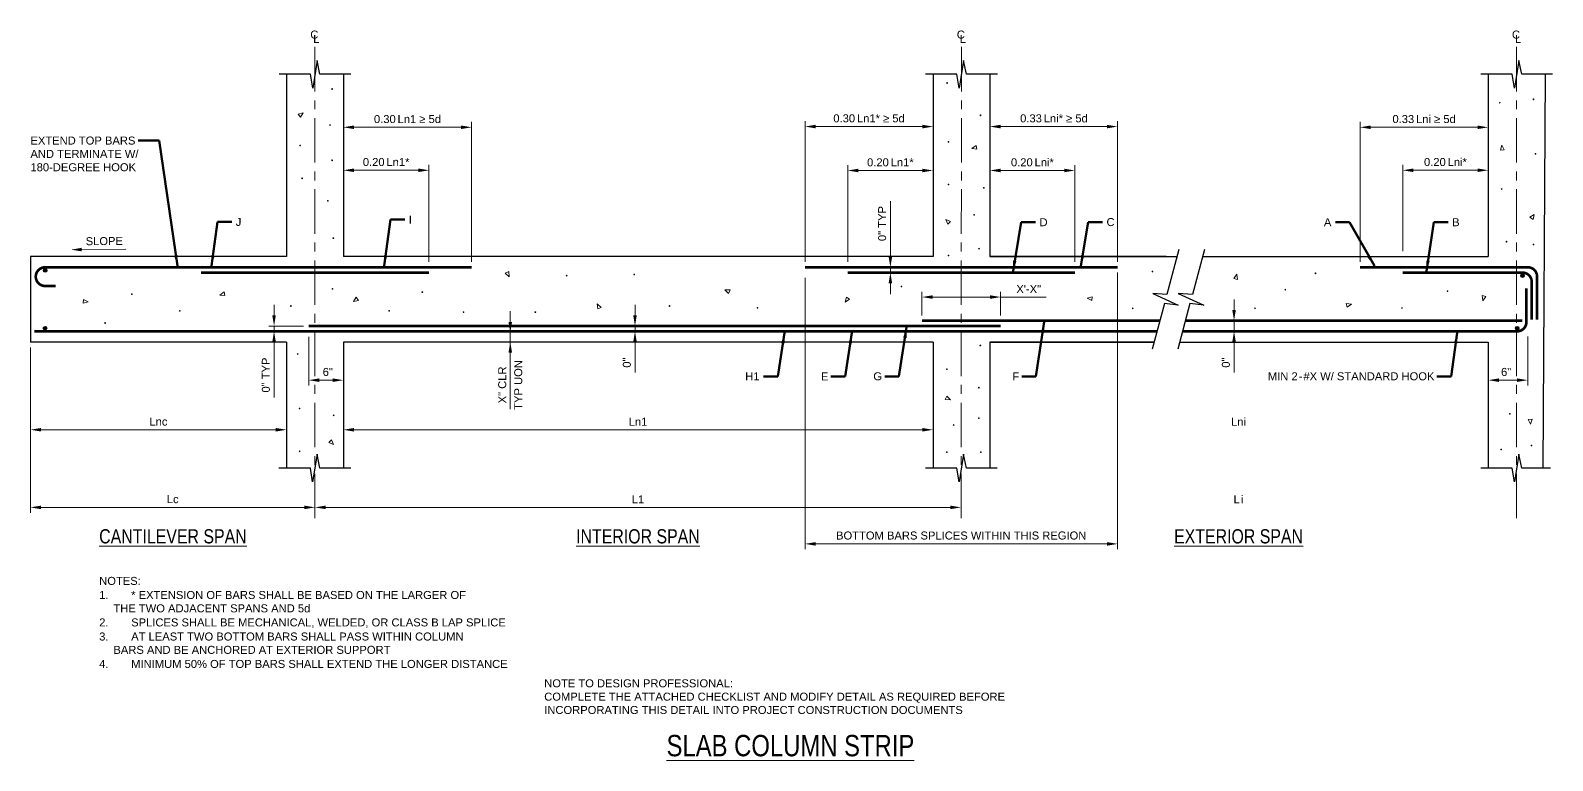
# Model space of a CAD drawing. Header units: inches. Extents: x 442 to 656, y 549 to 651.
import ezdxf

# ---------------------------------------------------------------- set-up
doc = ezdxf.new("R2010")
doc.units = ezdxf.units.IN
doc.header["$LTSCALE"] = 5
doc.header["$MEASUREMENT"] = 0
doc.linetypes.add('CENTER', pattern=[2, 1.25, -0.25, 0.25, -0.25])
doc.linetypes.add('HIDDEN', pattern=[0.375, 0.25, -0.125])
for name, color, linetype, lineweight in [('S-ANNO-DIMS', 1, 'Continuous', 20), ('S-ANNO-TEXT', 7, 'Continuous', 20), ('S-DELT-PATT', 7, 'Continuous', 15), ('S-DETL', 3, 'Continuous', 30), ('S-GRID', 9, 'CENTER', 20)]:
    doc.layers.add(name, color=color, linetype=linetype, lineweight=lineweight)
doc.styles.add('Romans', font='arial.ttf')
doc.dimstyles.get("Standard").update_dxf_attribs({"dimtxt": 0.18, "dimasz": 0.18, "dimexe": 0.18, "dimexo": 0.0625, "dimgap": 0.09, "dimtad": 0, "dimtih": 1, "dimtoh": 1, "dimdec": 4, "dimzin": 0, "dimdsep": 46, "dimtxsty": 'Standard', "dimcen": 0.09, "dimadec": 0, "dimazin": 0, "dimtfac": 1, "dimtdec": 4, "dimtofl": 0, "dimtmove": 0, "dimatfit": 3, "dimfxl": 1, "dimtolj": 1, "dimtzin": 0, "dimarcsym": 0})

# ---------------------------------------------------------------- blocks, each defined once
blk = doc.blocks.new('*D0')
at = {"layer": 'Defpoints', "color": 0, "transparency": 16777216}
for p in [(485.76, 637.53), (485.76, 637.53), (503.79, 617.85)]:
    blk.add_point(p, dxfattribs=at)
at = {"layer": 'S-ANNO-DIMS', "transparency": 16777216}
for p, q in [((503.79, 618.6), (503.79, 638.28)), ((502.29, 637.53), (487.26, 637.53))]:
    blk.add_line(p, q, dxfattribs=at)
for points in [[(487.26, 637.78), (487.26, 637.28), (485.76, 637.53)], [(502.29, 637.78), (502.29, 637.28), (503.79, 637.53)]]:
    blk.add_solid(points, dxfattribs=at)
at = {"layer": 'S-ANNO-DIMS', "transparency": 16777216, "insert": (494.77, 638.68), "char_height": 1.125, "attachment_point": 5, "style": 'Romans'}
blk.add_mtext('\\A1;0.3{\\T1.3;0}Ln1 ≥ 5d', dxfattribs=at)
blk = doc.blocks.new('*D1')
at = {"layer": 'Defpoints', "color": 0, "transparency": 16777216}
for p in [(485.76, 631.49), (485.76, 631.49), (497.79, 617.85)]:
    blk.add_point(p, dxfattribs=at)
at = {"layer": 'S-ANNO-DIMS', "transparency": 16777216}
for p, q in [((496.29, 631.49), (487.26, 631.49)), ((497.79, 618.6), (497.79, 632.24))]:
    blk.add_line(p, q, dxfattribs=at)
for points in [[(487.26, 631.74), (487.26, 631.24), (485.76, 631.49)], [(496.29, 631.74), (496.29, 631.24), (497.79, 631.49)]]:
    blk.add_solid(points, dxfattribs=at)
at = {"layer": 'S-ANNO-DIMS', "transparency": 16777216, "insert": (491.77, 632.64), "char_height": 1.125, "attachment_point": 5, "style": 'Romans'}
blk.add_mtext('\\A1;0.2{\\T1.3;0}Ln1*          ', dxfattribs=at)
blk = doc.blocks.new('*D2')
at = {"layer": 'Defpoints', "color": 0, "transparency": 16777216}
for p in [(567.1, 613.67), (567.1, 610.35), (578.16, 610.35)]:
    blk.add_point(p, dxfattribs=at)
at = {"layer": 'S-ANNO-DIMS', "transparency": 16777216}
for p, q in [((567.1, 611.1), (567.1, 614.42)), ((578.16, 611.1), (578.16, 614.42)), ((568.6, 613.67), (576.66, 613.67)), ((578.16, 613.67), (584.55, 613.67))]:
    blk.add_line(p, q, dxfattribs=at)
for points in [[(568.6, 613.92), (568.6, 613.42), (567.1, 613.67)], [(576.66, 613.92), (576.66, 613.42), (578.16, 613.67)]]:
    blk.add_solid(points, dxfattribs=at)
at = {"layer": 'S-ANNO-DIMS', "transparency": 16777216, "insert": (582.11, 614.8), "char_height": 1.125, "attachment_point": 5, "style": 'Romans'}
blk.add_mtext('\\A1;X\'-X"', dxfattribs=at)
blk = doc.blocks.new('*D3')
at = {"layer": 'Defpoints', "color": 0, "transparency": 16777216}
for p in [(481.76, 589.73), (481.76, 584.11), (572.61, 582.1)]:
    blk.add_point(p, dxfattribs=at)
at = {"layer": 'S-ANNO-DIMS', "transparency": 16777216}
blk.add_line((571.11, 584.11), (483.26, 584.11), dxfattribs=at)
for points in [[(483.26, 584.36), (483.26, 583.86), (481.76, 584.11)], [(571.11, 584.36), (571.11, 583.86), (572.61, 584.11)]]:
    blk.add_solid(points, dxfattribs=at)
at = {"layer": 'S-ANNO-DIMS', "transparency": 16777216, "insert": (527.18, 585.24), "char_height": 1.125, "attachment_point": 5, "style": 'Romans'}
blk.add_mtext('\\A1;L1', dxfattribs=at)
blk = doc.blocks.new('*D4')
at = {"layer": 'Defpoints', "color": 0, "transparency": 16777216}
for p in [(550.66, 637.63), (568.66, 637.63), (550.66, 617.85)]:
    blk.add_point(p, dxfattribs=at)
at = {"layer": 'S-ANNO-DIMS', "transparency": 16777216}
for p, q in [((550.66, 618.6), (550.66, 638.38)), ((567.16, 637.63), (552.16, 637.63))]:
    blk.add_line(p, q, dxfattribs=at)
for points in [[(552.16, 637.88), (552.16, 637.38), (550.66, 637.63)], [(567.16, 637.88), (567.16, 637.38), (568.66, 637.63)]]:
    blk.add_solid(points, dxfattribs=at)
at = {"layer": 'S-ANNO-DIMS', "transparency": 16777216, "insert": (559.66, 638.78), "char_height": 1.125, "attachment_point": 5, "style": 'Romans'}
blk.add_mtext('\\A1;0.3{\\T1.3;0}Ln1* ≥ 5d', dxfattribs=at)
blk = doc.blocks.new('*D5')
at = {"layer": 'Defpoints', "color": 0, "transparency": 16777216}
for p in [(556.66, 631.46), (568.66, 631.46), (556.66, 617.85)]:
    blk.add_point(p, dxfattribs=at)
at = {"layer": 'S-ANNO-DIMS', "transparency": 16777216}
for p, q in [((556.66, 618.6), (556.66, 632.21)), ((567.16, 631.46), (558.16, 631.46))]:
    blk.add_line(p, q, dxfattribs=at)
for points in [[(558.16, 631.71), (558.16, 631.21), (556.66, 631.46)], [(567.16, 631.71), (567.16, 631.21), (568.66, 631.46)]]:
    blk.add_solid(points, dxfattribs=at)
at = {"layer": 'S-ANNO-DIMS', "transparency": 16777216, "insert": (562.66, 632.6), "char_height": 1.125, "attachment_point": 5, "style": 'Romans'}
blk.add_mtext('\\A1;0.2{\\T1.3;0}Ln1*                          ', dxfattribs=at)
blk = doc.blocks.new('*D6')
at = {"layer": 'Defpoints', "color": 0, "transparency": 16777216}
for p in [(576.66, 637.63), (576.66, 637.63), (594.61, 617.85)]:
    blk.add_point(p, dxfattribs=at)
at = {"layer": 'S-ANNO-DIMS', "transparency": 16777216}
for p, q in [((594.61, 618.6), (594.61, 638.38)), ((593.11, 637.63), (578.16, 637.63))]:
    blk.add_line(p, q, dxfattribs=at)
for points in [[(578.16, 637.88), (578.16, 637.38), (576.66, 637.63)], [(593.11, 637.88), (593.11, 637.38), (594.61, 637.63)]]:
    blk.add_solid(points, dxfattribs=at)
at = {"layer": 'S-ANNO-DIMS', "transparency": 16777216, "insert": (585.66, 638.78), "char_height": 1.125, "attachment_point": 5, "style": 'Romans'}
blk.add_mtext('\\A1;0.3{\\T1.3;3}Lni* ≥ 5d', dxfattribs=at)
blk = doc.blocks.new('*D7')
at = {"layer": 'Defpoints', "color": 0, "transparency": 16777216}
for p in [(576.66, 631.46), (576.66, 619.35), (588.61, 617.85)]:
    blk.add_point(p, dxfattribs=at)
at = {"layer": 'S-ANNO-DIMS', "transparency": 16777216}
for p, q in [((587.11, 631.46), (578.16, 631.46)), ((588.61, 618.6), (588.61, 632.21))]:
    blk.add_line(p, q, dxfattribs=at)
for points in [[(578.16, 631.71), (578.16, 631.21), (576.66, 631.46)], [(587.11, 631.71), (587.11, 631.21), (588.61, 631.46)]]:
    blk.add_solid(points, dxfattribs=at)
at = {"layer": 'S-ANNO-DIMS', "transparency": 16777216, "insert": (582.63, 632.6), "char_height": 1.125, "attachment_point": 5, "style": 'Romans'}
blk.add_mtext('\\A1;0.2{\\T1.3;0}Lni*                ', dxfattribs=at)
blk = doc.blocks.new('*D8')
at = {"layer": 'Defpoints', "color": 0, "transparency": 16777216}
for p in [(550.66, 617.1), (594.61, 617.85), (550.66, 578.98)]:
    blk.add_point(p, dxfattribs=at)
at = {"layer": 'S-ANNO-DIMS', "transparency": 16777216}
for p, q in [((550.66, 616.35), (550.66, 578.23)), ((594.61, 617.1), (594.61, 578.23)), ((593.11, 578.98), (552.16, 578.98))]:
    blk.add_line(p, q, dxfattribs=at)
for points in [[(552.16, 579.23), (552.16, 578.73), (550.66, 578.98)], [(593.11, 579.23), (593.11, 578.73), (594.61, 578.98)]]:
    blk.add_solid(points, dxfattribs=at)
at = {"layer": 'S-ANNO-DIMS', "transparency": 16777216, "insert": (572.62, 580.15), "char_height": 1.125, "attachment_point": 5, "style": 'Romans'}
blk.add_mtext('\\A1;BOTTOM BARS SPLICES WITHIN THIS REGION    ', dxfattribs=at)
blk = doc.blocks.new('*D9')
at = {"layer": 'Defpoints', "color": 0, "transparency": 16777216}
for p in [(480.88, 608.85), (480.88, 601.99), (485.76, 600.54)]:
    blk.add_point(p, dxfattribs=at)
at = {"layer": 'S-ANNO-DIMS', "transparency": 16777216}
for p, q in [((480.88, 608.1), (480.88, 601.24)), ((484.26, 601.99), (482.38, 601.99)), ((485.76, 601.29), (485.76, 602.74))]:
    blk.add_line(p, q, dxfattribs=at)
for points in [[(482.38, 602.24), (482.38, 601.74), (480.88, 601.99)], [(484.26, 602.24), (484.26, 601.74), (485.76, 601.99)]]:
    blk.add_solid(points, dxfattribs=at)
at = {"layer": 'S-ANNO-DIMS', "transparency": 16777216, "insert": (483.57, 603.14), "char_height": 1.125, "attachment_point": 5, "style": 'Romans'}
blk.add_mtext('\\A1;6"    ', dxfattribs=at)
blk = doc.blocks.new('*D10')
at = {"layer": 'Defpoints', "color": 0, "transparency": 16777216}
for p in [(550.66, 617.85), (556.66, 617.1), (562.66, 617.85)]:
    blk.add_point(p, dxfattribs=at)
at = {"layer": 'S-ANNO-DIMS', "transparency": 16777216}
for p, q in [((562.66, 619.35), (562.66, 627.14)), ((551.41, 617.85), (563.41, 617.85)), ((557.41, 617.1), (563.41, 617.1)), ((562.66, 617.1), (562.66, 617.85)), ((562.66, 615.6), (562.66, 614.1))]:
    blk.add_line(p, q, dxfattribs=at)
for points in [[(562.41, 619.35), (562.91, 619.35), (562.66, 617.85)], [(562.41, 615.6), (562.91, 615.6), (562.66, 617.1)]]:
    blk.add_solid(points, dxfattribs=at)
at = {"layer": 'S-ANNO-DIMS', "transparency": 16777216, "insert": (561.51, 624), "char_height": 1.125, "attachment_point": 5, "rotation": 90, "style": 'Romans'}
blk.add_mtext('\\A1;0" TYP', dxfattribs=at)
blk = doc.blocks.new('*D11')
at = {"layer": 'Defpoints', "color": 0, "transparency": 16777216}
for p in [(476.01, 609.6), (480.88, 609.6), (486.88, 608.85)]:
    blk.add_point(p, dxfattribs=at)
at = {"layer": 'S-ANNO-DIMS', "transparency": 16777216}
for p, q in [((476.01, 611.1), (476.01, 612.6)), ((480.13, 609.6), (475.26, 609.6)), ((486.13, 608.85), (475.26, 608.85)), ((476.01, 609.6), (476.01, 608.85)), ((476.01, 607.35), (476.01, 599.56))]:
    blk.add_line(p, q, dxfattribs=at)
for points in [[(475.76, 611.1), (476.26, 611.1), (476.01, 609.6)], [(475.76, 607.35), (476.26, 607.35), (476.01, 608.85)]]:
    blk.add_solid(points, dxfattribs=at)
at = {"layer": 'S-ANNO-DIMS', "transparency": 16777216, "insert": (474.86, 602.71), "char_height": 1.125, "attachment_point": 5, "rotation": 90, "style": 'Romans'}
blk.add_mtext('\\A1;0" TYP', dxfattribs=at)
blk = doc.blocks.new('*D12')
at = {"layer": 'Defpoints', "color": 0, "transparency": 16777216}
for p in [(646.71, 637.53), (646.71, 637.53), (628.69, 617.85)]:
    blk.add_point(p, dxfattribs=at)
at = {"layer": 'S-ANNO-DIMS', "transparency": 16777216}
for p, q in [((628.69, 618.6), (628.69, 638.28)), ((630.19, 637.53), (645.21, 637.53))]:
    blk.add_line(p, q, dxfattribs=at)
for points in [[(630.19, 637.78), (630.19, 637.28), (628.69, 637.53)], [(645.21, 637.78), (645.21, 637.28), (646.71, 637.53)]]:
    blk.add_solid(points, dxfattribs=at)
at = {"layer": 'S-ANNO-DIMS', "transparency": 16777216, "insert": (637.7, 638.68), "char_height": 1.125, "attachment_point": 5, "style": 'Romans'}
blk.add_mtext('\\A1;0.3{\\T1.3;3}Lni ≥ 5d', dxfattribs=at)
blk = doc.blocks.new('*D13')
at = {"layer": 'Defpoints', "color": 0, "transparency": 16777216}
for p in [(646.71, 631.49), (646.71, 631.49), (634.69, 619.35)]:
    blk.add_point(p, dxfattribs=at)
at = {"layer": 'S-ANNO-DIMS', "transparency": 16777216}
for p, q in [((634.69, 620.1), (634.69, 632.24)), ((636.19, 631.49), (645.21, 631.49))]:
    blk.add_line(p, q, dxfattribs=at)
for points in [[(636.19, 631.74), (636.19, 631.24), (634.69, 631.49)], [(645.21, 631.74), (645.21, 631.24), (646.71, 631.49)]]:
    blk.add_solid(points, dxfattribs=at)
at = {"layer": 'S-ANNO-DIMS', "transparency": 16777216, "insert": (640.7, 632.64), "char_height": 1.125, "attachment_point": 5, "style": 'Romans'}
blk.add_mtext('\\A1;0.2{\\T1.3;0}Lni*       ', dxfattribs=at)
blk = doc.blocks.new('*D14')
at = {"layer": 'Defpoints', "color": 0, "transparency": 16777216}
for p in [(652.28, 608.86), (646.71, 607.35), (652.28, 601.99)]:
    blk.add_point(p, dxfattribs=at)
at = {"layer": 'S-ANNO-DIMS', "transparency": 16777216}
for p, q in [((652.28, 608.11), (652.28, 601.24)), ((646.71, 606.6), (646.71, 601.24)), ((648.21, 601.99), (650.78, 601.99))]:
    blk.add_line(p, q, dxfattribs=at)
for points in [[(648.21, 602.24), (648.21, 601.74), (646.71, 601.99)], [(650.78, 602.24), (650.78, 601.74), (652.28, 601.99)]]:
    blk.add_solid(points, dxfattribs=at)
at = {"layer": 'S-ANNO-DIMS', "transparency": 16777216, "insert": (649.24, 603.14), "char_height": 1.125, "attachment_point": 5, "style": 'Romans'}
blk.add_mtext('\\A1;6"    ', dxfattribs=at)
blk = doc.blocks.new('*D15')
at = {"layer": 'Defpoints', "color": 0, "transparency": 16777216}
for p in [(503.79, 608.67), (503.79, 607.35), (509.22, 607.35)]:
    blk.add_point(p, dxfattribs=at)
at = {"layer": 'S-ANNO-DIMS', "transparency": 16777216}
for p, q in [((509.22, 610.17), (509.22, 611.67)), ((509.22, 608.67), (509.22, 607.35)), ((509.22, 608.67), (509.22, 607.35)), ((509.22, 597.91), (509.22, 607.35)), ((509.22, 605.85), (509.22, 604.35))]:
    blk.add_line(p, q, dxfattribs=at)
for points in [[(508.97, 610.17), (509.47, 610.17), (509.22, 608.67)], [(508.97, 605.85), (509.47, 605.85), (509.22, 607.35)]]:
    blk.add_solid(points, dxfattribs=at)
blk = doc.blocks.new('*D16')
at = {"layer": 'Defpoints', "color": 0, "transparency": 16777216}
for p in [(485.76, 607.35), (568.66, 607.35), (485.76, 595.02)]:
    blk.add_point(p, dxfattribs=at)
at = {"layer": 'S-ANNO-DIMS', "transparency": 16777216}
blk.add_line((567.16, 595.02), (487.26, 595.02), dxfattribs=at)
for points in [[(487.26, 595.27), (487.26, 594.77), (485.76, 595.02)], [(567.16, 595.27), (567.16, 594.77), (568.66, 595.02)]]:
    blk.add_solid(points, dxfattribs=at)
at = {"layer": 'S-ANNO-DIMS', "transparency": 16777216, "insert": (527.18, 596.15), "char_height": 1.125, "attachment_point": 5, "style": 'Romans'}
blk.add_mtext('\\A1;Ln1', dxfattribs=at)
blk = doc.blocks.new('*D17')
at = {"layer": 'Defpoints', "color": 0, "transparency": 16777216}
for p in [(526.76, 609.6), (530.7, 609.6), (536.7, 608.85)]:
    blk.add_point(p, dxfattribs=at)
at = {"layer": 'S-ANNO-DIMS', "transparency": 16777216}
for p, q in [((526.76, 611.1), (526.76, 612.6)), ((529.95, 609.6), (526.01, 609.6)), ((535.95, 608.85), (526.01, 608.85)), ((526.76, 609.6), (526.76, 608.85)), ((526.76, 607.35), (526.76, 603.06))]:
    blk.add_line(p, q, dxfattribs=at)
for points in [[(526.51, 611.1), (527.01, 611.1), (526.76, 609.6)], [(526.51, 607.35), (527.01, 607.35), (526.76, 608.85)]]:
    blk.add_solid(points, dxfattribs=at)
at = {"layer": 'S-ANNO-DIMS', "transparency": 16777216, "insert": (525.61, 604.46), "char_height": 1.125, "attachment_point": 5, "rotation": 90, "style": 'Romans'}
blk.add_mtext('\\A1;0"', dxfattribs=at)
blk = doc.blocks.new('*D18')
at = {"layer": 'Defpoints', "color": 0, "transparency": 16777216}
for p in [(604.14, 610.35), (610.98, 610.35), (603.74, 608.85)]:
    blk.add_point(p, dxfattribs=at)
at = {"layer": 'S-ANNO-DIMS', "transparency": 16777216}
for p, q in [((610.98, 611.85), (610.98, 613.35)), ((604.89, 610.35), (611.73, 610.35)), ((610.98, 610.35), (610.98, 608.85)), ((604.49, 608.85), (611.73, 608.85)), ((610.98, 607.35), (610.98, 603.06))]:
    blk.add_line(p, q, dxfattribs=at)
for points in [[(610.73, 611.85), (611.23, 611.85), (610.98, 610.35)], [(610.73, 607.35), (611.23, 607.35), (610.98, 608.85)]]:
    blk.add_solid(points, dxfattribs=at)
at = {"layer": 'S-ANNO-DIMS', "transparency": 16777216, "insert": (609.83, 604.46), "char_height": 1.125, "attachment_point": 5, "rotation": 90, "style": 'Romans'}
blk.add_mtext('\\A1;0"', dxfattribs=at)
blk = doc.blocks.new('*D19')
at = {"layer": 'Defpoints', "color": 0, "transparency": 16777216}
for p in [(441.76, 607.35), (477.76, 607.35), (477.76, 595.02)]:
    blk.add_point(p, dxfattribs=at)
at = {"layer": 'S-ANNO-DIMS', "transparency": 16777216}
for p, q in [((441.76, 606.6), (441.76, 594.27)), ((443.26, 595.02), (476.26, 595.02))]:
    blk.add_line(p, q, dxfattribs=at)
for points in [[(443.26, 595.27), (443.26, 594.77), (441.76, 595.02)], [(476.26, 595.27), (476.26, 594.77), (477.76, 595.02)]]:
    blk.add_solid(points, dxfattribs=at)
at = {"layer": 'S-ANNO-DIMS', "transparency": 16777216, "insert": (459.76, 596.16), "char_height": 1.125, "attachment_point": 5, "style": 'Romans'}
blk.add_mtext('\\A1;Lnc', dxfattribs=at)
blk = doc.blocks.new('*D20')
at = {"layer": 'Defpoints', "color": 0, "transparency": 16777216}
for p in [(441.76, 607.35), (481.76, 589.73), (481.76, 584.11)]:
    blk.add_point(p, dxfattribs=at)
at = {"layer": 'S-ANNO-DIMS', "transparency": 16777216}
for p, q in [((441.76, 606.6), (441.76, 583.36)), ((443.26, 584.11), (480.26, 584.11))]:
    blk.add_line(p, q, dxfattribs=at)
for points in [[(443.26, 584.36), (443.26, 583.86), (441.76, 584.11)], [(480.26, 584.36), (480.26, 583.86), (481.76, 584.11)]]:
    blk.add_solid(points, dxfattribs=at)
at = {"layer": 'S-ANNO-DIMS', "transparency": 16777216, "insert": (461.76, 585.26), "char_height": 1.125, "attachment_point": 5, "style": 'Romans'}
blk.add_mtext('\\A1;Lc', dxfattribs=at)

msp = doc.modelspace()

# ---------------------------------------------------------------- hatches: boundary and pattern name
at = {"layer": 'S-DETL', "linetype": 'Continuous'}
h = msp.add_hatch(color=256, dxfattribs=at)
h.dxf.hatch_style = 1
edge = h.paths.add_edge_path()
edge.add_line((443.8736, 617.165734), (443.773734, 617.165734))
edge.add_arc((443.834903, 617.41974), 0.261267, 180.87841445, 256.45993991, ccw=False)
edge.add_arc((443.823667, 617.415734), 0.25, 0, 180, ccw=False)
edge.add_arc((443.812431, 617.41974), 0.261267, 283.54006009, 359.12158555, ccw=False)
h = msp.add_hatch(color=256, dxfattribs=at)
h.dxf.hatch_style = 1
edge = h.paths.add_edge_path()
edge.add_line((651.577927, 616.918342), (651.478062, 616.918342))
edge.add_arc((651.539231, 616.664337), 0.261267, 103.54006009, 179.12158555)
edge.add_arc((651.527995, 616.668342), 0.25, 180, 360)
edge.add_arc((651.516758, 616.664337), 0.261267, 0.87841445, 76.45993991)
h = msp.add_hatch(color=256, dxfattribs=at)
h.dxf.hatch_style = 1
edge = h.paths.add_edge_path()
edge.add_line((443.859923, 609.540734), (443.760057, 609.540734))
edge.add_arc((443.821226, 609.286729), 0.261267, 103.54006009, 179.12158555)
edge.add_arc((443.80999, 609.290734), 0.25, 180, 360)
edge.add_arc((443.798754, 609.286729), 0.261267, 0.87841445, 76.45993991)
h = msp.add_hatch(color=256, dxfattribs=at)
h.dxf.hatch_style = 1
edge = h.paths.add_edge_path()
edge.add_line((650.828002, 609.043398), (650.728136, 609.043398))
edge.add_arc((650.789305, 609.297403), 0.261267, 180.87841445, 256.45993991, ccw=False)
edge.add_arc((650.778069, 609.293398), 0.25, 0, 180, ccw=False)
edge.add_arc((650.766833, 609.297403), 0.261267, 283.54006009, 359.12158555, ccw=False)

# ---------------------------------------------------------------- linework, layer by layer
at = {"layer": 'S-ANNO-DIMS'}
for points in [[(576.663299, 595.018317, 0, 0.5, 0), (578.158477, 595.01912, 0, 0, 0), (602.58308, 595.01912, 0, 0, 0), (603.14558, 596.14412, 0, 0, 0), (603.14558, 593.89412, 0, 0, 0), (603.70808, 595.01912, 0, 0, 0), (645.21489, 595.023105, 0.5, 0, 0), (646.710068, 595.022302, 0, 0, 0)], [(572.613474, 584.112661, 0, 0.5, 0), (574.108653, 584.113465, 0, 0, 0), (602.58308, 584.113465, 0, 0, 0), (603.14558, 585.238465, 0, 0, 0), (603.14558, 582.988465, 0, 0, 0), (603.70808, 584.113465, 0, 0, 0), (649.210068, 584.113465, 0.5, 0, 0), (650.705246, 584.112661, 0, 0, 0)]]:
    msp.add_lwpolyline(points, format="xyseb", dxfattribs=at)
at = {"layer": 'S-ANNO-TEXT'}
msp.add_lwpolyline([(448.97372, 620.344971), (455.184672, 620.409668)], dxfattribs=at)
msp.add_solid([(448.976324, 620.094984), (447.473801, 620.329347), (448.971116, 620.594957)], dxfattribs=at)
at = {"layer": 'S-DELT-PATT', "flags": 128}
for points in [[(484.223725, 642.913491, -1), (484.120045, 642.913491, -1)], [(570.686832, 643.754735, -1), (570.583152, 643.754735, -1)], [(648.38539, 640.984438, -1), (648.28171, 640.984438, -1)], [(653.133631, 641.459016, -1), (653.029951, 641.459016, -1)], [(483.923503, 637.855265, -1), (483.819823, 637.855265, -1)], [(575.372626, 639.207119, -1), (575.268946, 639.207119, -1)], [(479.720431, 634.98322, -1), (479.616751, 634.98322, -1)], [(570.890561, 635.474002, -1), (570.786881, 635.474002, -1)], [(653.404959, 633.797961, -1), (653.301279, 633.797961, -1)], [(484.223725, 632.882772, -1), (484.120045, 632.882772, -1)], [(480.020653, 630.353661, -1), (479.916973, 630.353661, -1)], [(570.890561, 629.501014, -1), (570.786881, 629.501014, -1)], [(483.623288, 627.181552, -1), (483.519608, 627.181552, -1)], [(575.847993, 629.025892, -1), (575.744313, 629.025892, -1)], [(648.656718, 628.848784, -1), (648.553038, 628.848784, -1)], [(574.489795, 625.224899, -1), (574.386115, 625.224899, -1)], [(484.39528, 621.951861, -1), (484.2916, 621.951861, -1)], [(649.335039, 621.458912, -1), (649.231359, 621.458912, -1)], [(653.133631, 621.052131, -1), (653.029951, 621.052131, -1)], [(570.890561, 619.523413, -1), (570.786881, 619.523413, -1)], [(575.168897, 620.473662, -1), (575.065217, 620.473662, -1)], [(517.199426, 616.680264, -1), (517.095746, 616.680264, -1)], [(526.71057, 616.831352, -1), (526.60689, 616.831352, -1)], [(599.552795, 617.274631, -1), (599.449115, 617.274631, -1)], [(622.483666, 617.004996, -1), (622.379986, 617.004996, -1)], [(484.291506, 614.812224, -1), (484.187826, 614.812224, -1)], [(496.907323, 614.345213, -1), (496.803643, 614.345213, -1)], [(564.259104, 615.152097, -1), (564.155424, 615.152097, -1)], [(618.234708, 614.713097, -1), (618.131028, 614.713097, -1)], [(641.058693, 614.507022, -1), (640.955013, 614.507022, -1)], [(456.056106, 614.078348, -1), (455.952426, 614.078348, -1)], [(478.417474, 612.410454, -1), (478.313794, 612.410454, -1)], [(531.661455, 612.417985, -1), (531.557775, 612.417985, -1)], [(544.038662, 612.150509, -1), (543.934982, 612.150509, -1)], [(596.787604, 612.08415, -1), (596.683924, 612.08415, -1)], [(613.985757, 612.08415, -1), (613.882077, 612.08415, -1)], [(634.636804, 612.142288, -1), (634.533124, 612.142288, -1)], [(452.307819, 610.028508, -1), (452.204139, 610.028508, -1)], [(462.79789, 611.743293, -1), (462.69421, 611.743293, -1)], [(492.234797, 611.743293, -1), (492.131117, 611.743293, -1)], [(502.714598, 611.543147, -1), (502.610918, 611.543147, -1)], [(512.793905, 611.543147, -1), (512.690225, 611.543147, -1)], [(479.3819, 605.6607, -1), (479.27822, 605.6607, -1)], [(575.358402, 606.859781, -1), (575.254722, 606.859781, -1)], [(570.656444, 603.522437, -1), (570.552764, 603.522437, -1)], [(575.153972, 600.934291, -1), (575.050292, 600.934291, -1)], [(479.655417, 598.006162, -1), (479.551737, 598.006162, -1)], [(484.441981, 597.049345, -1), (484.338301, 597.049345, -1)], [(649.795805, 597.264923, -1), (649.692125, 597.264923, -1)], [(571.610464, 595.689894, -1), (571.506784, 595.689894, -1)], [(575.153972, 596.643419, -1), (575.050292, 596.643419, -1)], [(652.844744, 592.795457, -1), (652.741064, 592.795457, -1)], [(479.655417, 591.991884, -1), (479.551737, 591.991884, -1)], [(570.656444, 591.875785, -1), (570.552764, 591.875785, -1)], [(575.426547, 591.875785, -1), (575.322867, 591.875785, -1)], [(648.576228, 592.253705, -1), (648.472548, 592.253705, -1)]]:
    msp.add_lwpolyline(points, format="xyb", close=True, dxfattribs=at)
for points in [[(479.717417, 638.938017), (480.117782, 639.552086), (479.413319, 639.372314)], [(574.699861, 634.976993), (574.113617, 634.536889), (574.837081, 634.46488)], [(648.954188, 634.374946), (648.622571, 635.028707), (648.426027, 634.328738)], [(653.010103, 624.575524), (653.176299, 625.289493), (652.575807, 624.879621)], [(571.112814, 624.285784), (570.438551, 624.573435), (570.737922, 623.910892)], [(508.522646, 617.01712), (509.057864, 616.516205), (509.003151, 617.241183)], [(611.444044, 616.137789), (611.356025, 616.865543), (610.931931, 616.275009)], [(468.97665, 614.389567), (468.390406, 613.949464), (469.11387, 613.877454)], [(540.129918, 614.668609), (539.397936, 614.7083), (539.905855, 614.188104)], [(449.193529, 612.800198), (449.894942, 613.013253), (449.239737, 613.328359)], [(487.558712, 613.637728), (487.158347, 613.023659), (487.862809, 613.203432)], [(521.991519, 612.222879), (521.456301, 612.723793), (521.511014, 611.998816)], [(556.485583, 613.665639), (556.319388, 612.95167), (556.91988, 613.361542)], [(591.036439, 613.723358), (590.335025, 613.510303), (590.990231, 613.195197)], [(626.883961, 612.229769), (627.470205, 612.669873), (626.74674, 612.741882)], [(645.87158, 613.890104), (645.959599, 613.16235), (646.383693, 613.752884)], [(570.364944, 599.277134), (571.096926, 599.237443), (570.589007, 599.757639)], [(652.347303, 596.476976), (652.67892, 595.823216), (652.875464, 596.523185)], [(483.71121, 593.240804), (484.385473, 592.953154), (484.086103, 593.615697)]]:
    msp.add_lwpolyline(points, close=True, dxfattribs=at)
at = {"layer": 'S-DETL', "linetype": 'Continuous'}
for p, q in [((477.761167, 644.977696), (477.761167, 619.353234)), ((485.761167, 644.977696), (485.761167, 619.353234)), ((568.658477, 644.977731), (568.658477, 619.353234)), ((576.658477, 644.977731), (576.658477, 619.353234)), ((646.710068, 644.977731), (646.710068, 619.353234)), ((654.710068, 644.977731), (654.388191, 589.641721)), ((477.761167, 619.353234), (441.761167, 619.353234)), ((441.761167, 619.353234), (441.761167, 607.353234)), ((568.658477, 619.353234), (485.761167, 619.353234)), ((601.43388, 619.353234), (576.658477, 619.353234)), ((576.658477, 619.353234), (602.956034, 619.353234)), ((606.550516, 619.353234), (646.710068, 619.353234)), ((477.761167, 607.353234), (441.761167, 607.353234)), ((477.761167, 607.353234), (477.761167, 589.641687)), ((568.658477, 607.353234), (485.761167, 607.353234)), ((485.761167, 607.353234), (485.761167, 589.641687)), ((568.658477, 607.353234), (568.658477, 589.641721)), ((599.740644, 607.353234), (576.658477, 607.353234)), ((576.658477, 607.353234), (576.658477, 589.641721)), ((576.658477, 607.353234), (599.740644, 607.353234)), ((576.658477, 607.353234), (576.658477, 589.641721)), ((603.335125, 607.353234), (646.710068, 607.353234)), ((646.710068, 607.353234), (646.710068, 589.641721))]:
    msp.add_line(p, q, dxfattribs=at)
for points in [[(486.810678, 644.977696), (482.469708, 644.977696), (482.069626, 646.920988), (481.452708, 643.034404), (481.128826, 644.977696), (476.711655, 644.977696)], [(577.699359, 644.977863), (573.358388, 644.977863), (572.958306, 646.921155), (572.341388, 643.034571), (572.017506, 644.977863), (567.600336, 644.977863)], [(655.75958, 644.977731), (651.418609, 644.977731), (651.018527, 646.921023), (650.401609, 643.034439), (650.077727, 644.977731), (645.660557, 644.977731)], [(603.224195, 620.354024), (601.531723, 614.037632), (599.551098, 614.154144), (603.14558, 612.552325), (601.184677, 612.74244), (599.472483, 606.352445)], [(606.818676, 620.354024), (605.126204, 614.037632), (603.14558, 614.154144), (606.740061, 612.552325), (604.779159, 612.74244), (603.066965, 606.352445)], [(486.79726, 589.641687), (482.456289, 589.641687), (482.056208, 591.584979), (481.43929, 587.698395), (481.115408, 589.641687), (476.698237, 589.641687)], [(577.694571, 589.641721), (573.3536, 589.641721), (572.953518, 591.585013), (572.3366, 587.698429), (572.012718, 589.641721), (567.595548, 589.641721)], [(655.464539, 589.641721), (651.418609, 589.641721), (651.018527, 591.585013), (650.401609, 587.698429), (650.077727, 589.641721), (645.660557, 589.641721)]]:
    msp.add_lwpolyline(points, dxfattribs=at)
at = {"layer": 'S-DETL', "const_width": 0.375}
for points in [[(503.785957, 617.853234), (443.823667, 617.853234, 0.994803185), (443.80999, 615.228306)], [(628.685278, 617.853234), (652.277848, 617.855867, -0.4142462405), (653.590495, 616.543367), (653.590495, 610.494098)], [(634.685278, 617.103234), (651.527791, 617.105842, -0.4142589138), (652.840495, 615.793342), (652.840495, 610.494098)], [(603.737049, 608.853234), (650.778069, 608.855898, 0.4141969809), (652.090495, 610.168398), (652.090495, 614.89798)]]:
    msp.add_lwpolyline(points, format="xyb", dxfattribs=at)
for points in [[(497.785957, 617.103234), (465.736377, 617.105827)], [(550.658477, 617.853234), (594.606887, 617.853234)], [(556.658477, 617.103234), (588.606887, 617.103234)], [(445.30999, 615.228306), (443.80999, 615.228306)], [(567.099862, 610.353234), (600.544491, 610.353234)], [(604.138973, 610.353234), (651.527995, 610.353234)], [(442.323667, 608.853234), (600.142567, 608.853234)], [(480.879804, 609.603234), (578.156882, 609.603234)]]:
    msp.add_lwpolyline(points, dxfattribs=at)
at = {"layer": 'S-DETL', "linetype": 'Continuous'}
for centre in [(443.823667, 617.415734), (651.527995, 616.668342), (443.80999, 609.290734), (650.778069, 609.293398)]:
    msp.add_circle(centre, 0.25, dxfattribs=at)
at = {"layer": 'S-GRID'}
for p, q in [((481.761167, 648.818297), (481.761167, 582.613465)), ((572.652142, 648.818297), (572.612579, 582.613465)), ((650.710068, 648.818297), (650.710068, 582.613465))]:
    msp.add_line(p, q, dxfattribs=at)

# ---------------------------------------------------------------- texts
at = {"layer": 'S-ANNO-DIMS', "insert": (509.224573, 601.318318), "char_height": 1.125, "attachment_point": 5, "rotation": 90, "line_spacing_factor": 1.2, "style": 'Romans'}
msp.add_mtext('\\A1;X" CLR\\PTYP UON', dxfattribs=at)
at = {"layer": 'S-ANNO-DIMS', "char_height": 1.125, "attachment_point": 5, "style": 'Romans'}
for s, insert in [('Lni', (611.607606, 596.14412)), ('\\A1;{\\T1.2;L}i', (611.608653, 585.238465))]:
    msp.add_mtext(s, dxfattribs=dict(at, insert=insert))
at = {"layer": 'S-ANNO-TEXT', "linetype": 'HIDDEN', "style": 'Romans'}
for s, p in [('C', (481.107183, 649.997772)), ('C', (571.998158, 649.997772)), ('C', (650.056084, 649.997772)), ('L', (481.518834, 649.380797)), ('L', (572.40981, 649.380797)), ('L', (650.467736, 649.380797))]:
    msp.add_text(s, height=1.125, dxfattribs=at).set_placement(p)
at = {"layer": 'S-ANNO-TEXT', "style": 'Romans', "width": 0.8}
for s, height, p in [('%%UCANTILEVER SPAN', 2, (451.42556, 579.045252)), ('%%UINTERIOR SPAN', 2, (518.478771, 579.045252)), ('%%UEXTERIOR SPAN', 2, (602.545078, 579.045252)), ('%%USLAB COLUMN STRIP', 3, (531.190752, 549.131431))]:
    msp.add_text(s, height=height, dxfattribs=at).set_placement(p)
at = {"layer": 'S-ANNO-TEXT', "style": 'Romans'}
for s, insert, char_height, attachment_point in [('\\A1;\\pxql;EXTEND TOP BARS\\PAND TERMINATE W/ \\P180-DEGREE HOOK', (441.761167, 636.227553), 1.125, 1), ('\\A1;I', (494.954793, 625.111247), 1.125, 1), ('\\A1;J', (470.626704, 624.802701), 1.125, 1), ('\\A1;D', (583.629321, 624.751872), 1.125, 1), ('\\A1;C', (593.049844, 624.771057), 1.125, 1), ('\\A1;A', (623.612496, 624.751768), 1.125, 1), ('\\A1;B', (641.64075, 624.751768), 1.125, 1), ('\\A1;\\pxqr;H1', (544.266158, 603.099165), 1.125, 3), ('\\A1;E', (552.902382, 603.0797), 1.125, 1), ('\\A1;G', (560.264765, 603.098885), 1.125, 1), ('\\A1;F', (579.79932, 603.079596), 1.125, 1), ('\\A1;MIN {\\T1.2;2-}#X W/ STANDARD HOOK', (615.735354, 603.099165), 1.125, 1), ('NOTE TO DESIGN PROFESSIONAL: \\PCOMPLETE THE ATTACHED CHECKLIST AND MODIFY DETAIL AS REQUIRED BEFORE \\PINCORPORATING THIS DETAIL INTO PROJECT CONSTRUCTION DOCUMENTS', (513.994675, 559.951178), 1.12499999, 1)]:
    msp.add_mtext(s, dxfattribs=dict(at, insert=insert, char_height=char_height, attachment_point=attachment_point))
at = {"layer": 'S-ANNO-TEXT', "insert": (449.518204, 622.077373), "char_height": 1.125, "attachment_point": 1, "rotation": 0.59680945, "style": 'Romans'}
msp.add_mtext('\\A1;\\pxql;SLOPE', dxfattribs=at)
at = {"layer": 'S-ANNO-TEXT', "insert": (451.42556, 574.341982), "char_height": 1.125, "width": 54.95386074, "attachment_point": 1, "style": 'Romans'}
msp.add_mtext('\\A1;\\pxql;NOTES:\\P{\\H0.05556x;\\P\\pi-1.7778,l1.7778;\\H18x;1.^I* \\H0.99998x;EXTENSION OF BARS SHALL BE BASED ON THE LARGER OF THE TWO ADJACENT SPANS AND 5d\\H0.05556x;\\P\\H0.99999x;\\P\\H18x;2.^ISPLICES SHALL BE MECHANICAL, WELDED, OR CLASS B LAP SPLICE\\H0.05556x;\\P\\H0.99999x;\\P\\H18x;3.^IAT LEAST TWO BOTTOM BARS SHALL PASS WITHIN COLUMN BARS AND BE ANCHORED AT EXTERIOR SUPPORT\\H0.05556x;\\P\\H0.99999x;\\P\\H18x;4.^IMINIMUM 50% OF TOP BARS SHALL EXTEND THE LONGER DISTANCE}', dxfattribs=at)

# ---------------------------------------------------------------- dimensions: what is measured, and where the dimension line sits
at = {"layer": 'S-ANNO-DIMS'}
for base, p1, p2, angle, text, override, picture, middle in [((485.761167, 637.529922), (503.785957, 617.853234), (485.761167, 637.529922), 180, '0.3{\\T1.3;0}Ln1 ≥ 5d', {"dimscale": 12, "dimtxt": 0.09375, "dimasz": 0.125, "dimexe": 0.0625, "dimgap": 0.0625, "dimtih": 0, "dimtoh": 0, "dimdec": 5, "dimrnd": 0.03125, "dimzin": 7, "dimlunit": 4, "dimtxsty": 'Romans', "dimcen": 0.125, "dimclrd": 256, "dimclre": 256, "dimclrt": 256, "dimadec": 4, "dimtdec": 5, "dimtofl": 1, "dimtvp": 1, "dimfrac": 2, "dimtzin": 3, "dimlwd": 65535, "dimlwe": 65535}, '*D0', (494.773562, 637.529922)), ((550.658477, 637.631744), (568.658477, 637.631744), (550.658477, 617.853234), 180, '0.3{\\T1.3;0}Ln1* ≥ 5d', {"dimscale": 12, "dimtxt": 0.09375, "dimasz": 0.125, "dimexe": 0.0625, "dimgap": 0.0625, "dimtih": 0, "dimtoh": 0, "dimdec": 5, "dimrnd": 0.03125, "dimzin": 7, "dimlunit": 4, "dimtxsty": 'Romans', "dimcen": 0.125, "dimclrd": 256, "dimclre": 256, "dimclrt": 256, "dimadec": 4, "dimtdec": 5, "dimtofl": 1, "dimtvp": 1, "dimfrac": 2, "dimtzin": 3, "dimlwd": 65535, "dimlwe": 65535}, '*D4', (559.658477, 637.631744)), ((576.658477, 637.631744), (594.606887, 617.853234), (576.658477, 637.631744), 180, '0.3{\\T1.3;3}Lni* ≥ 5d', {"dimscale": 12, "dimtxt": 0.09375, "dimasz": 0.125, "dimexe": 0.0625, "dimgap": 0.0625, "dimtih": 0, "dimtoh": 0, "dimdec": 5, "dimrnd": 0.03125, "dimzin": 7, "dimlunit": 4, "dimtxsty": 'Romans', "dimcen": 0.125, "dimclrd": 256, "dimclre": 256, "dimclrt": 256, "dimadec": 4, "dimtdec": 5, "dimtofl": 1, "dimtvp": 1, "dimfrac": 2, "dimtzin": 3, "dimlwd": 65535, "dimlwe": 65535}, '*D6', (585.658477, 637.631744)), ((485.761167, 631.492856), (497.785957, 617.853234), (485.761167, 631.492856), 180, '0.2{\\T1.3;0}Ln1*          ', {"dimscale": 12, "dimtxt": 0.09375, "dimasz": 0.125, "dimexe": 0.0625, "dimgap": 0.0625, "dimtih": 0, "dimtoh": 0, "dimdec": 5, "dimrnd": 0.03125, "dimzin": 7, "dimlunit": 4, "dimtxsty": 'Romans', "dimcen": 0.125, "dimclrd": 256, "dimclre": 256, "dimclrt": 256, "dimadec": 4, "dimtdec": 5, "dimtofl": 1, "dimtvp": 1, "dimfrac": 2, "dimtzin": 3, "dimlwd": 65535, "dimlwe": 65535}, '*D1', (491.773562, 631.492856)), ((556.658477, 631.456006), (568.658477, 631.456006), (556.658477, 617.853234), 180, '0.2{\\T1.3;0}Ln1*                          ', {"dimscale": 12, "dimtxt": 0.09375, "dimasz": 0.125, "dimexe": 0.0625, "dimgap": 0.0625, "dimtih": 0, "dimtoh": 0, "dimdec": 5, "dimrnd": 0.03125, "dimzin": 7, "dimlunit": 4, "dimtxsty": 'Romans', "dimcen": 0.125, "dimclrd": 256, "dimclre": 256, "dimclrt": 256, "dimadec": 4, "dimtdec": 5, "dimtofl": 1, "dimtvp": 1, "dimfrac": 2, "dimtzin": 3, "dimlwd": 65535, "dimlwe": 65535}, '*D5', (562.658477, 631.456006)), ((576.658477, 631.456006), (588.606887, 617.853234), (576.658477, 619.353234), 180, '0.2{\\T1.3;0}Lni*                ', {"dimscale": 12, "dimtxt": 0.09375, "dimasz": 0.125, "dimexe": 0.0625, "dimgap": 0.0625, "dimtih": 0, "dimtoh": 0, "dimdec": 5, "dimrnd": 0.03125, "dimzin": 7, "dimlunit": 4, "dimtxsty": 'Romans', "dimcen": 0.125, "dimse2": 1, "dimclrd": 256, "dimclre": 256, "dimclrt": 256, "dimadec": 4, "dimtdec": 5, "dimtofl": 1, "dimtvp": 1, "dimfrac": 2, "dimtzin": 3, "dimlwd": 65535, "dimlwe": 65535}, '*D7', (582.632682, 631.456006)), ((562.658477, 617.853234), (556.658477, 617.103234), (550.658477, 617.853234), 90, '0" TYP', {"dimscale": 12, "dimtxt": 0.09375, "dimasz": 0.125, "dimexe": 0.0625, "dimgap": 0.0625, "dimtih": 0, "dimtoh": 0, "dimdec": 5, "dimrnd": 0.03125, "dimzin": 7, "dimlunit": 4, "dimtxsty": 'Romans', "dimcen": 0.125, "dimclrd": 256, "dimclre": 256, "dimclrt": 256, "dimadec": 4, "dimtdec": 5, "dimtofl": 1, "dimtvp": 1, "dimfrac": 2, "dimtzin": 3, "dimlwd": 65535, "dimlwe": 65535}, '*D10', (562.658477, 623.999039)), ((550.658477, 578.982035), (594.606887, 617.853234), (550.658477, 617.103234), 180, 'BOTTOM BARS SPLICES WITHIN THIS REGION    ', {"dimscale": 12, "dimtxt": 0.09375, "dimasz": 0.125, "dimexe": 0.0625, "dimgap": 0.0625, "dimtih": 0, "dimtoh": 0, "dimdec": 5, "dimrnd": 0.03125, "dimzin": 7, "dimlunit": 4, "dimtxsty": 'Romans', "dimcen": 0.125, "dimclrd": 256, "dimclre": 256, "dimclrt": 256, "dimadec": 4, "dimtdec": 5, "dimtofl": 1, "dimtvp": 1, "dimfrac": 2, "dimtzin": 3, "dimlwd": 65535, "dimlwe": 65535}, '*D8', (572.62123, 578.982035)), ((567.099862, 613.674486), (578.156882, 610.353234), (567.099862, 610.353234), 180, 'X\'-X"', {"dimscale": 12, "dimtxt": 0.09375, "dimasz": 0.125, "dimexe": 0.0625, "dimgap": 0.0625, "dimtih": 0, "dimtoh": 0, "dimdec": 5, "dimrnd": 0.03125, "dimzin": 7, "dimlunit": 4, "dimtxsty": 'Romans', "dimcen": 0.125, "dimclrd": 256, "dimclre": 256, "dimclrt": 256, "dimadec": 4, "dimtdec": 5, "dimtofl": 1, "dimtvp": 1, "dimfrac": 2, "dimtzin": 3, "dimlwd": 65535, "dimlwe": 65535}, '*D2', (582.105509, 613.674486)), ((476.011167, 609.603234), (486.875083, 608.853234), (480.879804, 609.603234), 90, '0" TYP', {"dimscale": 12, "dimtxt": 0.09375, "dimasz": 0.125, "dimexe": 0.0625, "dimgap": 0.0625, "dimtih": 0, "dimtoh": 0, "dimdec": 5, "dimrnd": 0.03125, "dimzin": 7, "dimlunit": 4, "dimtxsty": 'Romans', "dimcen": 0.125, "dimclrd": 256, "dimclre": 256, "dimclrt": 256, "dimadec": 4, "dimtdec": 5, "dimtofl": 1, "dimtvp": 1, "dimfrac": 2, "dimtzin": 3, "dimlwd": 65535, "dimlwe": 65535}, '*D11', (476.011167, 602.707429)), ((526.760575, 609.603234), (536.699191, 608.853234), (530.699191, 609.603234), 90, '0"', {"dimscale": 12, "dimtxt": 0.09375, "dimasz": 0.125, "dimexe": 0.0625, "dimgap": 0.0625, "dimtih": 0, "dimtoh": 0, "dimdec": 5, "dimrnd": 0.03125, "dimzin": 7, "dimlunit": 4, "dimtxsty": 'Romans', "dimcen": 0.125, "dimclrd": 256, "dimclre": 256, "dimclrt": 256, "dimadec": 4, "dimtdec": 5, "dimtofl": 1, "dimtvp": 1, "dimfrac": 2, "dimtzin": 3, "dimlwd": 65535, "dimlwe": 65535}, '*D17', (526.760575, 604.456705)), ((610.982587, 610.353234), (603.737049, 608.853234), (604.138973, 610.353234), 90, '0"', {"dimscale": 12, "dimtxt": 0.09375, "dimasz": 0.125, "dimexe": 0.0625, "dimgap": 0.0625, "dimtih": 0, "dimtoh": 0, "dimdec": 5, "dimrnd": 0.03125, "dimzin": 7, "dimlunit": 4, "dimtxsty": 'Romans', "dimcen": 0.125, "dimclrd": 256, "dimclre": 256, "dimclrt": 256, "dimadec": 4, "dimtdec": 5, "dimtofl": 1, "dimtvp": 1, "dimfrac": 2, "dimtzin": 3, "dimlwd": 65535, "dimlwe": 65535}, '*D18', (610.982587, 604.456705)), ((509.224573, 607.353234), (503.785957, 608.665734), (503.785957, 607.353234), 270, ' ', {"dimscale": 12, "dimtxt": 0.09375, "dimasz": 0.125, "dimexe": 0.0625, "dimgap": 0.0625, "dimtih": 0, "dimtoh": 0, "dimdec": 5, "dimrnd": 0.03125, "dimzin": 7, "dimlunit": 4, "dimtxsty": 'Romans', "dimcen": 0.125, "dimse1": 1, "dimse2": 1, "dimclrd": 256, "dimclre": 256, "dimclrt": 256, "dimadec": 4, "dimtdec": 5, "dimtofl": 1, "dimtmove": 1, "dimtvp": 1, "dimfrac": 2, "dimtzin": 3, "dimlwd": 65535, "dimlwe": 65535}, '*D15', (509.224573, 598.658401)), ((480.879804, 601.986338), (485.761167, 600.540897), (480.879804, 608.853234), 180, '6"    ', {"dimscale": 12, "dimtxt": 0.09375, "dimasz": 0.125, "dimexe": 0.0625, "dimgap": 0.0625, "dimtih": 0, "dimtoh": 0, "dimdec": 5, "dimrnd": 0.03125, "dimzin": 7, "dimlunit": 4, "dimtxsty": 'Romans', "dimcen": 0.125, "dimclrd": 256, "dimclre": 256, "dimclrt": 256, "dimadec": 4, "dimtdec": 5, "dimtofl": 1, "dimtvp": 1, "dimfrac": 2, "dimtzin": 3, "dimlwd": 65535, "dimlwe": 65535}, '*D9', (483.570485, 601.986338)), ((485.761167, 595.01912), (568.658477, 607.353234), (485.761167, 607.353234), 180, 'Ln1', {"dimscale": 12, "dimtxt": 0.09375, "dimasz": 0.125, "dimexe": 0.0625, "dimgap": 0.0625, "dimtih": 0, "dimtoh": 0, "dimdec": 5, "dimrnd": 0.03125, "dimzin": 7, "dimlunit": 4, "dimtxsty": 'Romans', "dimcen": 0.125, "dimse1": 1, "dimse2": 1, "dimclrd": 256, "dimclre": 256, "dimclrt": 256, "dimadec": 4, "dimtdec": 5, "dimtofl": 1, "dimtvp": 1, "dimfrac": 2, "dimtzin": 3, "dimlwd": 65535, "dimlwe": 65535}, '*D16', (527.18491, 595.01912)), ((481.761167, 584.113465), (572.608653, 582.101273), (481.761167, 589.726222), 180, 'L1', {"dimscale": 12, "dimtxt": 0.09375, "dimasz": 0.125, "dimexe": 0.0625, "dimgap": 0.0625, "dimtih": 0, "dimtoh": 0, "dimdec": 5, "dimrnd": 0.03125, "dimzin": 7, "dimlunit": 4, "dimtxsty": 'Romans', "dimcen": 0.125, "dimse1": 1, "dimse2": 1, "dimclrd": 256, "dimclre": 256, "dimclrt": 256, "dimadec": 4, "dimtdec": 5, "dimtofl": 1, "dimtvp": 1, "dimfrac": 2, "dimtzin": 3, "dimlwd": 65535, "dimlwe": 65535}, '*D3', (527.18491, 584.113465))]:
    dim = msp.add_linear_dim(base=base, p1=p1, p2=p2, angle=angle, text=text, dimstyle='Standard', override=override, dxfattribs=at)
    dim.commit()
    dim.dimension.update_dxf_attribs({"geometry": picture, "text_midpoint": middle, "dimtype": 128})
for base, p1, p2, text, override, picture, middle in [((646.710068, 637.529922), (628.685278, 617.853234), (646.710068, 637.529922), '0.3{\\T1.3;3}Lni ≥ 5d', {"dimscale": 12, "dimtxt": 0.09375, "dimasz": 0.125, "dimexe": 0.0625, "dimgap": 0.0625, "dimtih": 0, "dimtoh": 0, "dimdec": 5, "dimrnd": 0.03125, "dimzin": 7, "dimlunit": 4, "dimtxsty": 'Romans', "dimcen": 0.125, "dimclrd": 256, "dimclre": 256, "dimclrt": 256, "dimadec": 4, "dimtdec": 5, "dimtofl": 1, "dimtvp": 1, "dimfrac": 2, "dimtzin": 3, "dimlwd": 65535, "dimlwe": 65535}, '*D12', (637.697673, 637.529922)), ((646.710068, 631.492856), (634.685278, 619.353234), (646.710068, 631.492856), '0.2{\\T1.3;0}Lni*       ', {"dimscale": 12, "dimtxt": 0.09375, "dimasz": 0.125, "dimexe": 0.0625, "dimgap": 0.0625, "dimtih": 0, "dimtoh": 0, "dimdec": 5, "dimrnd": 0.03125, "dimzin": 7, "dimlunit": 4, "dimtxsty": 'Romans', "dimcen": 0.125, "dimclrd": 256, "dimclre": 256, "dimclrt": 256, "dimadec": 4, "dimtdec": 5, "dimtofl": 1, "dimtvp": 1, "dimfrac": 2, "dimtzin": 3, "dimlwd": 65535, "dimlwe": 65535}, '*D13', (640.697673, 631.492856)), ((652.277995, 601.986338), (646.710068, 607.353234), (652.277995, 608.855929), '6"    ', {"dimscale": 12, "dimtxt": 0.09375, "dimasz": 0.125, "dimexe": 0.0625, "dimgap": 0.0625, "dimtih": 0, "dimtoh": 0, "dimdec": 5, "dimrnd": 0.03125, "dimzin": 7, "dimlunit": 4, "dimtxsty": 'Romans', "dimcen": 0.125, "dimclrd": 256, "dimclre": 256, "dimclrt": 256, "dimadec": 4, "dimtdec": 5, "dimtofl": 1, "dimtvp": 1, "dimfrac": 2, "dimtzin": 3, "dimlwd": 65535, "dimlwe": 65535}, '*D14', (649.244031, 601.986338)), ((477.761167, 595.01912), (441.761167, 607.353234), (477.761167, 607.353234), 'Lnc', {"dimscale": 12, "dimtxt": 0.09375, "dimasz": 0.125, "dimexe": 0.0625, "dimgap": 0.0625, "dimtih": 0, "dimtoh": 0, "dimdec": 5, "dimrnd": 0.03125, "dimzin": 7, "dimlunit": 4, "dimtxsty": 'Romans', "dimcen": 0.125, "dimse1": 0, "dimse2": 1, "dimclrd": 256, "dimclre": 256, "dimclrt": 256, "dimadec": 4, "dimtdec": 5, "dimtofl": 1, "dimtvp": 1, "dimfrac": 2, "dimtzin": 3, "dimlwd": 65535, "dimlwe": 65535}, '*D19', (459.761167, 595.01912)), ((481.761167, 584.113465), (441.761167, 607.353234), (481.761167, 589.726222), 'Lc', {"dimscale": 12, "dimtxt": 0.09375, "dimasz": 0.125, "dimexe": 0.0625, "dimgap": 0.0625, "dimtih": 0, "dimtoh": 0, "dimdec": 5, "dimrnd": 0.03125, "dimzin": 7, "dimlunit": 4, "dimtxsty": 'Romans', "dimcen": 0.125, "dimse2": 1, "dimclrd": 256, "dimclre": 256, "dimclrt": 256, "dimadec": 4, "dimtdec": 5, "dimtofl": 1, "dimtvp": 1, "dimfrac": 2, "dimtzin": 3, "dimlwd": 65535, "dimlwe": 65535}, '*D20', (461.761167, 584.113465))]:
    dim = msp.add_linear_dim(base=base, p1=p1, p2=p2, text=text, dimstyle='Standard', override=override, dxfattribs=at)
    dim.commit()
    dim.dimension.update_dxf_attribs({"geometry": picture, "text_midpoint": middle, "dimtype": 128})

# ---------------------------------------------------------------- leaders
at = {"layer": 'S-ANNO-TEXT'}
for points in [[(462.41371, 618.040734), (459.857366, 635.68646), (456.895333, 635.686721)], [(467.209673, 618.040734), (468.064204, 624.230609), (470.064204, 624.230609)], [(491.493843, 618.040734), (492.392293, 624.548747), (494.392293, 624.548747)], [(579.906535, 617.290734), (581.066821, 624.189372), (583.066821, 624.189372)], [(589.453201, 618.040734), (590.487344, 624.189372), (592.487344, 624.189372)], [(630.71408, 618.040734), (627.225559, 624.189372), (625.225559, 624.189268)], [(638.013783, 617.291273), (639.07825, 624.189372), (641.07825, 624.189268)], [(584.301057, 610.16563), (583.120773, 602.516992), (581.120773, 602.517096)], [(547.777473, 608.66563), (546.828658, 602.516992), (544.828658, 602.517096)], [(557.253227, 608.665734), (556.304412, 602.517096), (554.304412, 602.5172)], [(564.932401, 609.415734), (563.867851, 602.517096), (561.867851, 602.5172)], [(642.362075, 608.665734), (641.481909, 602.517096), (639.481909, 602.517096)]]:
    msp.add_leader(points, dimstyle='Standard', override={"dimscale": 12, "dimtxt": 0.09375, "dimasz": 0.125, "dimexe": 0.0625, "dimgap": 0.0625, "dimtih": 0, "dimtoh": 0, "dimdec": 5, "dimlfac": 12, "dimrnd": 0.03125, "dimzin": 7, "dimlunit": 4, "dimtxsty": 'Romans', "dimcen": 0.125, "dimclrd": 256, "dimclre": 256, "dimclrt": 256, "dimadec": 4, "dimtdec": 5, "dimtofl": 1, "dimtvp": 1, "dimfrac": 2, "dimtzin": 3, "dimlwd": 65535, "dimlwe": 65535}, dxfattribs=at)

doc.saveas('drawing.dxf')
